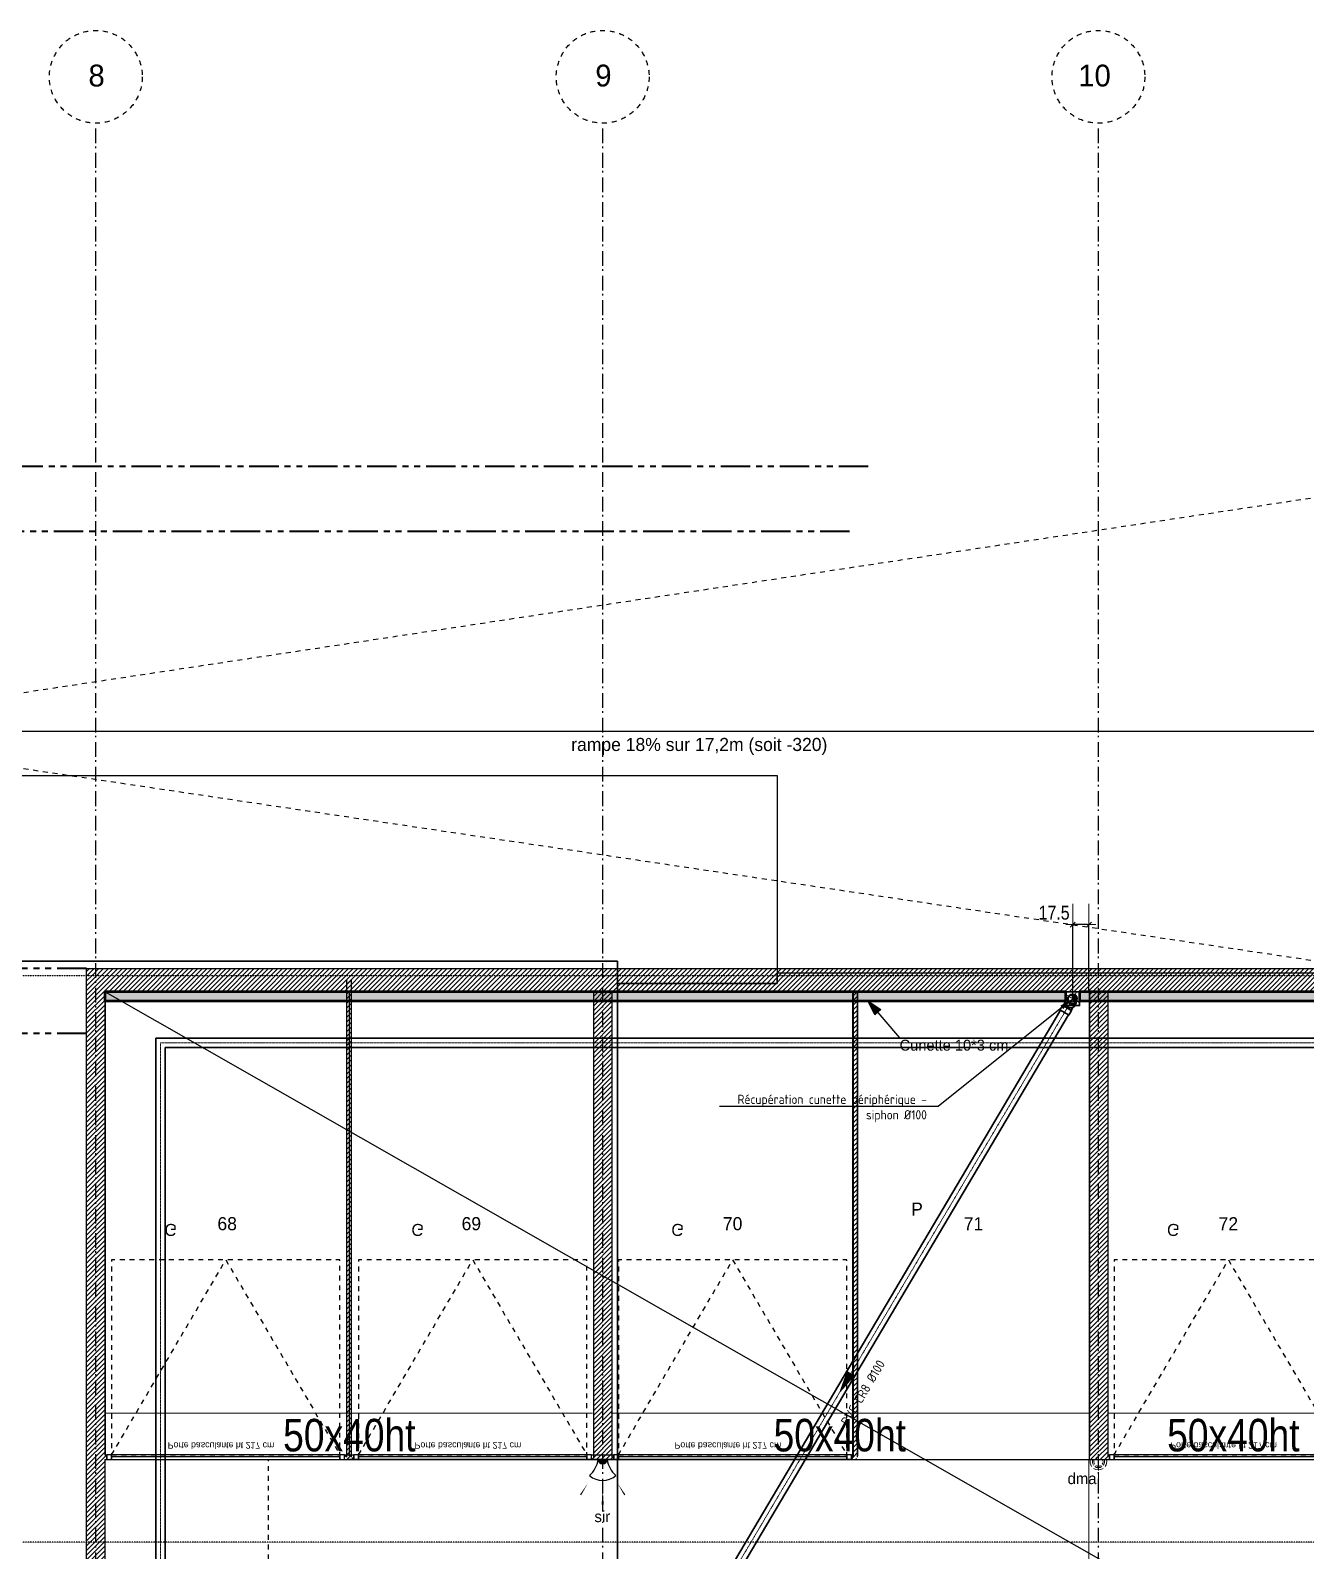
# Model space of a CAD drawing. Header units: centimetres. Extents: x 2097 to 16812, y -3973 to 8191.
# Drawn here: x 7006 to 8380, y 4282 to 5920 of the extents above; entities that cross this region are included whole.
import ezdxf
from ezdxf import colors
from ezdxf.entities.mleader import LeaderData, LeaderLine
from ezdxf.math import Vec2, Vec3

# ---------------------------------------------------------------- set-up
doc = ezdxf.new("R2010")
doc.units = ezdxf.units.CM
for name, pattern in [('ACAD_ISO02W100', [15, 12, -3]), ('AXES', [4, 2.5, -0.5, 0.5, -0.5]), ('CACHE', [0.75, 0.5, -0.25]), ('INTERROMPU2', [9.525, 6.35, -3.175]), ('PHANTOM', [63.5, 31.75, -6.35, 6.35, -6.35, 6.35, -6.35]), ('Style de ligne -1', [0.41664, 0.20828, -0.20836]), ('Style de ligne -6', [1.04164, 0.625, -0.20828, 0.06943, -0.13893]), ('VW-01', [0.41656, 0.20828, -0.20828])]:
    doc.linetypes.add(name, pattern=pattern)
doc.layers.get('0').update_dxf_attribs({"color": 252, "lineweight": 18})
for name, color, linetype, lineweight in [('01_poutres', 252, 'Continuous', 20), ('01_sem', 252, 'INTERROMPU2', 35), ('01_texte_repere', 252, 'Continuous', 20), ('AA_COTES', 253, 'Continuous', 0), ('Fontanel-rsd', 7, 'Continuous', 0)]:
    doc.layers.add(name, color=color, linetype=linetype, lineweight=lineweight)
for name, color, linetype in [('01_texte', 252, 'Continuous'), ('B GÈnÈral_Hatch', 252, 'Continuous'), ('B Général', 252, 'Continuous'), ('C ANNOTATIONS-axes horizontaux', 252, 'VW-01'), ('C ANNOTATIONS-prestations', 252, 'Continuous'), ('C ANNOTATIONS-texte', 252, 'Continuous'), ('C ANNOTATIONS-texte_Hatch', 252, 'Continuous'), ('prlm-BA', 252, 'Continuous'), ('prlm-ELEC-CFO', 201, 'Continuous'), ('prlm-ELEC-SSI', 230, 'Continuous')]:
    doc.layers.add(name, color=color, linetype=linetype)
doc.layers.add('prlm-ZEROPLOT', color=254, linetype='Continuous', plot=False)
doc.styles.add('CEDREP', font='')
doc.styles.add('Eurostile', font='')
doc.styles.add('prlm-elec-cfo', font='comic.ttf', dxfattribs={"height": 12})
doc.styles.add('prlm-elec-ssi', font='comic.ttf', dxfattribs={"height": 12})
doc.styles.get("Standard").update_dxf_attribs({"font": 'isocp.shx', "height": 15})
doc.styles.add('STYLE2', font='ARIALN.TTF')
doc.styles.get('CEDREP').set_extended_font_data('Gill Sans MT Condensed')
doc.styles.get('Eurostile').set_extended_font_data('Eurostile')
doc.dimstyles.new('JB50', dxfattribs={"dimscale": 0.1, "dimtxt": 150, "dimasz": 15, "dimexe": 0.1, "dimexo": 0.1, "dimgap": 0.09, "dimtad": 1, "dimdec": 1, "dimdsep": 46, "dimtxsty": 'STYLE2', "dimblk1": 'BOND_G', "dimblk2": 'BOND_D', "dimsah": 1, "dimcen": 1.5, "dimdle": 0.01, "dimse1": 1, "dimse2": 1, "dimclrd": 256, "dimclre": 256, "dimclrt": 256, "dimazin": 2, "dimtfac": 2.333333, "dimtdec": 1, "dimtix": 1, "dimtmove": 2, "dimatfit": 3, "dimldrblk": 'BOND_G', "dimfxl": 1, "dimtolj": 1, "dimtzin": 0, "dimarcsym": 0})
pattern_1 = [(45, (0, 0), (2.4253472, -2.6458333), [])]

# ---------------------------------------------------------------- blocks, each defined once
blk = doc.blocks.new('Parking Spaces-1')
at = {"layer": 'B Général', "linetype": 'Continuous'}
for p, q in [((0, 0), (0, 500)), ((263, 0), (263, 500)), ((263, 0), (263, 500)), ((526, 0), (526, 500)), ((0, 0), (263, 0)), ((263, 0), (526, 0))]:
    blk.add_line(p, q, dxfattribs=at)
at = {"layer": 'B Général', "extrusion": (0, 0, -1), "char_height": 14.12, "attachment_point": 5, "text_direction": (1, 0, 0), "line_spacing_factor": 0.894142, "style": 'Eurostile'}
for s, insert in [('68', (131.5, 250)), ('69', (394.5, 250))]:
    blk.add_mtext(s, dxfattribs=dict(at, insert=insert))
blk = doc.blocks.new('Parking Spaces-2')
at = {"layer": 'B Général', "linetype": 'Continuous'}
for p, q in [((0, 0), (0, 500)), ((250, 0), (250, 500)), ((0, 0), (250, 0))]:
    blk.add_line(p, q, dxfattribs=at)
at = {"layer": 'B Général', "extrusion": (0, 0, -1), "insert": (125, 250), "char_height": 14.12, "attachment_point": 5, "text_direction": (1, 0, 0), "line_spacing_factor": 0.894142, "style": 'Eurostile'}
blk.add_mtext('71', dxfattribs=at)
blk = doc.blocks.new('Porte basculante ht200cm')
at = {"layer": 'B Général', "linetype": 'Style de ligne -1', "ltscale": 25.4}
for p, q in [((-123, -2.5), (0, -212.5)), ((0, -212.5), (123, -2.5))]:
    blk.add_line(p, q, dxfattribs=at)
at = {"layer": 'B Général', "linetype": 'Continuous', "flags": 128}
for points in [[(-128, 2.5), (128, 2.5), (128, -2.5), (-128, -2.5)], [(-123, 2.5), (123, 2.5), (123, -0.5), (-123, -0.5)]]:
    blk.add_lwpolyline(points, close=True, dxfattribs=at)
at = {"layer": 'B Général', "flags": 128}
for points in [[(-128, 2.5), (-123, 2.5), (-123, -2.5), (-128, -2.5)], [(123, 2.5), (128, 2.5), (128, -2.5), (123, -2.5)]]:
    blk.add_lwpolyline(points, close=True, dxfattribs=at)
at = {"layer": 'B Général', "linetype": 'Style de ligne -1', "ltscale": 25.4, "flags": 128}
blk.add_lwpolyline([(-123, -2.5), (123, -2.5), (123, -212.5), (-123, -212.5)], close=True, dxfattribs=at)
at = {"layer": 'B Général', "insert": (-66, -238.4), "char_height": 12.9, "attachment_point": 1, "line_spacing_factor": 0.894142, "style": 'Eurostile'}
blk.add_mtext('G', dxfattribs=at)
at = {"layer": 'C ANNOTATIONS-prestations', "insert": (-62.6, -9), "char_height": 7.059, "attachment_point": 1, "line_spacing_factor": 0.894142, "style": 'Eurostile'}
blk.add_mtext('Porte basculante ht 217 cm', dxfattribs=at)
blk = doc.blocks.new('Parking Spaces-13')
at = {"layer": 'B Général', "linetype": 'Continuous'}
for p, q in [((0, 0), (0, 500)), ((260, 0), (260, 500)), ((0, 0), (260, 0))]:
    blk.add_line(p, q, dxfattribs=at)
at = {"layer": 'B Général', "extrusion": (0, 0, -1), "insert": (130, 250), "char_height": 14.12, "attachment_point": 5, "text_direction": (1, 0, 0), "line_spacing_factor": 0.894142, "style": 'Eurostile'}
blk.add_mtext('72', dxfattribs=at)
blk = doc.blocks.new('Parking Spaces-14')
at = {"layer": 'B Général', "linetype": 'Continuous'}
for p, q in [((0, 0), (0, 500)), ((260, 0), (260, 500)), ((0, 0), (260, 0))]:
    blk.add_line(p, q, dxfattribs=at)
at = {"layer": 'B Général', "extrusion": (0, 0, -1), "insert": (130, 250), "char_height": 14.12, "attachment_point": 5, "text_direction": (1, 0, 0), "line_spacing_factor": 0.894142, "style": 'Eurostile'}
blk.add_mtext('70', dxfattribs=at)
blk = doc.blocks.new('Groupe-125-1')
at = {"layer": 'C ANNOTATIONS-texte_Hatch', "linetype": 'Continuous'}
blk.add_hatch(color=250, dxfattribs=at).paths.add_polyline_path([(7915.8, 4859.6), (7908.6, 4874.4), (7922.2, 4865.2)])
at = {"layer": 'C ANNOTATIONS-texte', "flags": 128}
blk.add_lwpolyline([(7908.6, 4874.4), (7942.4, 4834.8), (8071.1, 4834.8)], dxfattribs=at)
blk.add_lwpolyline([(7915.8, 4859.6), (7908.6, 4874.4), (7922.2, 4865.2)], close=True, dxfattribs=at)
at = {"layer": 'C ANNOTATIONS-texte', "insert": (7942.4, 4832.7), "char_height": 11.765, "attachment_point": 1, "line_spacing_factor": 0.894142, "style": 'Eurostile'}
blk.add_mtext('Cunette 10*3 cm', dxfattribs=at)
blk = doc.blocks.new('A$C711F189D')
at = {"layer": '01_poutres', "color": 0}
for points in [[(-1598, 716), (-2123, 716)], [(-1063, 716), (-1578, 716)], [(-783, 716), (-1043, 716)], [(585, 666), (-2123, 666)]]:
    blk.add_lwpolyline(points, dxfattribs=at)
at = {"layer": '01_sem', "color": 0, "linetype": 'PHANTOM'}
for points in [[(-1301, 1736), (-4389.1, 1736)], [(-1321.1, 1666), (-4389.1, 1666)], [(-2143, 1195), (-4394.5, 1195), (-4394.5, 615.9), (-4209.5, 615.9), (-4209.5, -463.1), (-3315.5, -462.9), (-3315.5, -463.1), (-3002.6, -463.1), (-3002.6, -463), (-2143, -463)], [(-2143, 1124.9), (-2377.6, 1124.9)]]:
    blk.add_lwpolyline(points, dxfattribs=at)
at = {"layer": '01_texte', "color": 0}
blk.add_lwpolyline([(-2123, 1170), (-579.7, 289)], dxfattribs=at)
at = {"layer": '01_texte_repere', "color": 0, "char_height": 35, "width": 164.804, "attachment_point": 8, "rotation": 0.0002, "style": 'CEDREP'}
for insert in [(-1859.9, 674.2), (-1331.6, 674.2), (-907.6, 674.2)]:
    blk.add_mtext('50x40ht ', dxfattribs=dict(at, insert=insert))
blk = doc.blocks.new('xi.dma')
at = {"layer": 'prlm-ELEC-CFO', "color": 0, "linetype": 'ACAD_ISO02W100', "lineweight": 5, "flags": 128}
for points in [[(0, 0), (0, 35)], [(-20, 0), (20, 0)]]:
    blk.add_lwpolyline(points, dxfattribs=at)
at = {"layer": 'prlm-ELEC-CFO', "color": 0, "linetype": 'ByBlock', "lineweight": 5}
for radius, start, end in [(9, 145, 191.803), (6.5, 145, 199.0387), (9, 55, 125), (5, 145, 207.3745), (6.5, 55, 125), (5, 55, 125), (5, 332.6255, 35), (6.5, 340.9613, 35), (9, 348.197, 35)]:
    blk.add_arc((0, 2.4), radius, start, end, dxfattribs=at)
blk = doc.blocks.new('xi.sir')
at = {"layer": 'prlm-ELEC-SSI'}
blk.add_hatch(color=0, dxfattribs=at).paths.add_polyline_path([(-4.8, 0), (4.8, 0, 1)])
at = {"layer": 'prlm-ELEC-SSI', "color": 0, "flags": 128}
for points in [[(0, 30, 0, 2.25, 0), (0, 48.8, 0, 0, 0)], [(-15.9, 25.5, 0, 1.5, 0), (-23.8, 38.2, 0, 0, 0)], [(15.9, 25.5, 0, 1.5, 0), (23.8, 38.2, 0, 0, 0)]]:
    blk.add_lwpolyline(points, format="xyseb", dxfattribs=at)
blk.add_lwpolyline([(-4.8, 0), (4.8, 0)], dxfattribs=at)
at = {"layer": 'prlm-ELEC-SSI', "color": 0}
for centre, radius, start, end in [((0, 0), 22.5, 50.6187, 129.3813), ((-33, -4.1), 28.5, 8.2221, 48.8754), ((33, -4.1), 28.5, 131.1246, 171.7779), ((0, 0), 4.81, 0, 180)]:
    blk.add_arc(centre, radius, start, end, dxfattribs=at)
blk = doc.blocks.new('BOND_G')
at = {"layer": 'AA_COTES', "color": 0}
for p, q in [((0, -5), (0, 15)), ((5, 0), (-5, 0)), ((1.8, 1.8), (-1.8, -1.8))]:
    blk.add_line(p, q, dxfattribs=at)
blk = doc.blocks.new('BOND_D')
at = {"layer": 'AA_COTES', "color": 0}
for p, q in [((5, 0), (-5, 0)), ((-1.8, -1.8), (1.8, 1.8)), ((0, 5), (0, -15))]:
    blk.add_line(p, q, dxfattribs=at)
blk = doc.blocks.new('*D254')
at = {"layer": 'Fontanel-rsd', "color": 1, "lineweight": -2, "ltscale": 0.2, "transparency": 16777216}
for p, q in [((8128.8, 4877.1), (8128.8, 4956.8)), ((8144.8, 4956.8), (8130.3, 4956.8)), ((8146.3, 4884.5), (8146.3, 4956.8))]:
    blk.add_line(p, q, dxfattribs=at)
at = {"layer": 'Fontanel-rsd', "color": 1, "lineweight": -2, "ltscale": 0.2, "transparency": 16777216, "xscale": 1.5, "yscale": 1.5, "zscale": 1.5, "rotation": 180}
blk.add_blockref('BOND_D', (8128.8, 4956.8), dxfattribs=at)
at = {"layer": 'Fontanel-rsd', "color": 1, "lineweight": -2, "ltscale": 0.2, "transparency": 16777216, "xscale": 1.5, "yscale": 1.5, "zscale": 1.5}
blk.add_blockref('BOND_G', (8146.3, 4956.8), dxfattribs=at)
at = {"layer": 'Fontanel-rsd', "color": 1, "lineweight": 0, "ltscale": 0.2, "transparency": 16777216, "insert": (8108.8, 4969.5), "char_height": 15, "attachment_point": 5, "style": 'STYLE2'}
blk.add_mtext('\\A1;17.5', dxfattribs=at)
blk = doc.blocks.new('PVC DN100 C 90° Mont')
at = {"linetype": 'Continuous'}
h = blk.add_hatch(color=9, dxfattribs=at)
edge = h.paths.add_edge_path()
edge.add_arc((174, 0), 45, 270, 450)
edge.add_arc((174, 23), 22.5, 90, 270)
edge.add_arc((174, -22), 22.5, -90, 90, ccw=False)
at = {"color": 0, "linetype": 'ByBlock', "lineweight": -2}
for p, q in [((0, 50), (0, 56)), ((0, 56), (57, 56)), ((0, -50), (0, 50)), ((57, 56), (57, 50)), ((57, 50), (94, 50)), ((57, 50), (57, -50)), ((152, 56), (111, 56)), ((174, 50), (152, 50)), ((0, -56), (0, -50)), ((57, -56), (0, -56)), ((57, -50), (94, -50)), ((57, -50), (57, -56)), ((152, -56), (111, -56)), ((174, -50), (152, -50))]:
    blk.add_line(p, q, dxfattribs=at)
at = {"color": 9, "linetype": 'AXES'}
for p, q in [((0, 0), (254, 0)), ((174, 80), (174, -80))]:
    blk.add_line(p, q, dxfattribs=at)
at = {"color": 9, "linetype": 'Continuous'}
for p, q in [((174, 34), (163, 23)), ((163, 23), (174, 23)), ((174, 3), (174, 11)), ((197, 0), (195, 11))]:
    blk.add_line(p, q, dxfattribs=at)
at = {"color": 0, "linetype": 'ByBlock', "lineweight": -2}
blk.add_circle((174, 0), 50, dxfattribs=at)
at = {"color": 9, "linetype": 'Continuous'}
for centre, radius, start, end in [((174, 23), 22.5, 90, 270), ((174, 23), 11.2, 90, 270), ((174, 0), 45, 270, 90), ((174, 0), 42, 0, 90), ((174, 0), 22.5, 0, 90), ((174, -21), 24, 269.8881, 90.1119), ((171, 0), 45.1, 273.9499, 0), ((174, -22), 22.5, 270, 90), ((171, -12), 34.1, 303.2236, 43.6125)]:
    blk.add_arc(centre, radius, start, end, dxfattribs=at)
at = {"color": 0, "linetype": 'ByBlock', "lineweight": -2}
for centre, major_axis, start_param, end_param in [((111, 0), (0, 55.7), 0, 3.141593), ((152, 0), (0, 55.7), 5.826833, 9.88113), ((152, 0), (0, 50), 0, 3.141593)]:
    blk.add_ellipse(centre, major_axis=major_axis, ratio=0.707107, start_param=start_param, end_param=end_param, dxfattribs=at)

msp = doc.modelspace()

# ---------------------------------------------------------------- hatches: boundary and pattern name
at = {"layer": 'B GÈnÈral_Hatch', "linetype": 'Continuous'}
h = msp.add_hatch(dxfattribs=at)
h.set_pattern_fill('50_BETON', color=256, style=0, pattern_type=2)
h.set_pattern_definition(pattern_1)
h.paths.add_polyline_path([(9790.484, 4884.389), (9810.484, 4909.389), (7066.484, 4909.389), (7086.484, 4884.389)])
h = msp.add_hatch(dxfattribs=at)
h.set_pattern_fill('50_BETON', color=256, style=0, pattern_type=2)
h.set_pattern_definition(pattern_1)
h.paths.add_polyline_path([(7086.484, 4884.389), (7066.484, 4909.389), (7066.484, 3959.389), (7086.484, 3939.389)])
h = msp.add_hatch(dxfattribs=at)
h.set_pattern_fill('50_BETON', color=256, style=0, pattern_type=2)
h.set_pattern_definition(pattern_1)
h.paths.add_polyline_path([(7346.888, 4382.889), (7351.888, 4382.889), (7351.888, 4896.889), (7346.888, 4896.889)])
h = msp.add_hatch(dxfattribs=at)
h.set_pattern_fill('50_BETON', color=256, style=0, pattern_type=2)
h.set_pattern_definition(pattern_1)
h.paths.add_polyline_path([(7632.484, 4885.389), (7612.484, 4885.389), (7612.484, 4382.889), (7632.484, 4382.889)])
h = msp.add_hatch(dxfattribs=at)
h.set_pattern_fill('50_BETON', color=256, style=0, pattern_type=2)
h.set_pattern_definition(pattern_1)
h.paths.add_polyline_path([(7891.984, 4382.889), (7896.984, 4382.889), (7896.984, 4884.389), (7891.984, 4884.389)])
h = msp.add_hatch(dxfattribs=at)
h.set_pattern_fill('50_BETON', color=256, style=0, pattern_type=2)
h.set_pattern_definition(pattern_1)
h.paths.add_polyline_path([(8146.484, 4380.389), (8166.484, 4385.389), (8166.484, 4884.389), (8146.484, 4884.389)])
h = msp.add_hatch(dxfattribs=at)
h.set_pattern_fill('50_BETON', color=256, style=0, pattern_type=2)
h.set_pattern_definition(pattern_1)
h.paths.add_polyline_path([(7086.484, 4385.389), (7086.484, 4380.389), (7088.484, 4380.389), (7088.484, 4385.389)])
h = msp.add_hatch(dxfattribs=at)
h.set_pattern_fill('50_BETON', color=256, style=0, pattern_type=2)
h.set_pattern_definition(pattern_1)
h.paths.add_polyline_path([(7344.484, 4385.389), (7344.484, 4380.389), (7354.484, 4380.389), (7354.484, 4385.389)])
h = msp.add_hatch(dxfattribs=at)
h.set_pattern_fill('50_BETON', color=256, style=0, pattern_type=2)
h.set_pattern_definition(pattern_1)
h.paths.add_polyline_path([(7610.484, 4385.389), (7610.484, 4380.389), (7634.484, 4380.389), (7634.484, 4385.389)])
h = msp.add_hatch(dxfattribs=at)
h.set_pattern_fill('50_BETON', color=256, style=0, pattern_type=2)
h.set_pattern_definition(pattern_1)
h.paths.add_polyline_path([(7896.984, 4380.389), (7891.984, 4385.389), (7890.484, 4385.389), (7890.484, 4380.389)])
h = msp.add_hatch(dxfattribs=at)
h.set_pattern_fill('50_BETON', color=256, style=0, pattern_type=2)
h.set_pattern_definition(pattern_1)
h.paths.add_polyline_path([(8168.484, 4385.389), (8166.484, 4385.389), (8146.484, 4380.389), (8168.484, 4380.389)])
at = {"layer": 'Fontanel-rsd', "lineweight": 0}
h = msp.add_hatch(color=101, dxfattribs=at)
h.dxf.hatch_style = 1
h.paths.add_polyline_path([(9665.284, 4884.489), (9665.284, 4874.489), (9790.285, 4874.489), (9790.285, 4884.489)])
edge = h.paths.add_edge_path()
edge.add_line((7086.284, 4874.489), (9790.284, 4874.489))
h = msp.add_hatch(color=101, dxfattribs=at)
h.dxf.hatch_style = 1
h.paths.add_polyline_path([(7086.284, 4884.489), (7086.284, 4874.489), (8121.284, 4874.489), (8121.284, 4884.489)])
h = msp.add_hatch(color=101, dxfattribs=at)
h.dxf.hatch_style = 1
h.paths.add_polyline_path([(8136.284, 4884.489), (8136.284, 4874.489), (9650.284, 4874.489), (9650.284, 4884.489)])

# ---------------------------------------------------------------- linework, layer by layer
at = {"layer": 'B Général', "linetype": 'Style de ligne -6', "ltscale": 25.4}
for p, q in [((7076.484, 3285.389), (7076.484, 5820.389)), ((7622.484, 3285.389), (7622.484, 5820.389)), ((8156.484, 3285.389), (8156.484, 5820.389))]:
    msp.add_line(p, q, dxfattribs=at)
at = {"layer": 'B Général', "linetype": 'Continuous'}
for p, q in [((6786.676, 5165.181), (8420.374, 5165.181)), ((7066.484, 4909.389), (9810.484, 4909.389)), ((7066.484, 3959.389), (7066.484, 4909.389)), ((7086.484, 4884.389), (7891.984, 4884.389)), ((7086.484, 4385.389), (7086.484, 4884.389)), ((7346.888, 4382.889), (7346.888, 4896.889)), ((7351.888, 4382.889), (7351.888, 4896.889)), ((7612.484, 4885.389), (7612.484, 4382.889)), ((7632.484, 4885.389), (7632.484, 4382.889)), ((7891.984, 4382.889), (7891.984, 4884.389)), ((7896.984, 4884.389), (8146.484, 4884.389)), ((7896.984, 4382.889), (7896.984, 4884.389)), ((8146.484, 4884.389), (8146.484, 4380.389)), ((8166.484, 4884.389), (8426.485, 4884.389)), ((8166.484, 4884.389), (8166.484, 4385.389)), ((7086.484, 4385.389), (7088.484, 4385.389)), ((7086.484, 4380.389), (7088.484, 4380.389)), ((7086.484, 3939.389), (7086.484, 4380.389)), ((7088.484, 4380.389), (7088.484, 4385.389)), ((7344.484, 4385.389), (7354.484, 4385.389)), ((7344.484, 4380.389), (7344.484, 4385.389)), ((7344.484, 4380.389), (7354.484, 4380.389)), ((7891.984, 4380.389), (7348.984, 4380.389)), ((7354.484, 4380.389), (7354.484, 4385.389)), ((7610.484, 4385.389), (7634.484, 4385.389)), ((7610.484, 4380.389), (7610.484, 4385.389)), ((7610.484, 4380.389), (7634.484, 4380.389)), ((7634.484, 4380.389), (7634.484, 4385.389)), ((7890.484, 4385.389), (7891.984, 4385.389)), ((7890.484, 4380.389), (7890.484, 4385.389)), ((7890.484, 4380.389), (7896.984, 4380.389)), ((7896.984, 4380.389), (8146.484, 4380.389)), ((8146.484, 4380.389), (8168.484, 4380.389)), ((8166.484, 4385.389), (8168.484, 4385.389)), ((8168.484, 4380.389), (8168.484, 4385.389))]:
    msp.add_line(p, q, dxfattribs=at)
at = {"layer": 'B Général', "linetype": 'Continuous', "lineweight": 18}
for p, q in [((7066.484, 4909.389), (9810.484, 4909.389)), ((7066.484, 3959.389), (7066.484, 4909.389)), ((7086.484, 4884.389), (7891.984, 4884.389)), ((7086.484, 4385.389), (7086.484, 4884.389)), ((7346.888, 4382.889), (7346.888, 4896.889)), ((7351.888, 4382.889), (7351.888, 4896.889)), ((7612.484, 4885.389), (7612.484, 4382.889)), ((7632.484, 4885.389), (7632.484, 4382.889)), ((7891.984, 4382.889), (7891.984, 4884.389)), ((7896.984, 4884.389), (8146.484, 4884.389)), ((7896.984, 4382.889), (7896.984, 4884.389)), ((8146.484, 4884.389), (8146.484, 4380.389)), ((8166.484, 4884.389), (8426.485, 4884.389)), ((8166.484, 4884.389), (8166.484, 4385.389)), ((7086.484, 4385.389), (7088.484, 4385.389)), ((7086.484, 4380.389), (7088.484, 4380.389)), ((7086.484, 3939.389), (7086.484, 4380.389)), ((7344.484, 4385.389), (7354.484, 4385.389)), ((7344.484, 4380.389), (7354.484, 4380.389)), ((7610.484, 4385.389), (7634.484, 4385.389)), ((7610.484, 4380.389), (7634.484, 4380.389)), ((7890.484, 4385.389), (7891.984, 4385.389)), ((7890.484, 4380.389), (7896.984, 4380.389)), ((8146.484, 4380.389), (8168.484, 4380.389)), ((8166.484, 4385.389), (8168.484, 4385.389))]:
    msp.add_line(p, q, dxfattribs=at)
at = {"layer": 'B Général', "linetype": 'VW-01', "ltscale": 25.4}
for p, q in [((7086.484, 4874.389), (9790.484, 4874.389)), ((7262.499, 3828.389), (7262.499, 4379.389))]:
    msp.add_line(p, q, dxfattribs=at)
at = {"layer": 'B Général', "linetype": 'VW-01', "ltscale": 25.4, "flags": 128}
msp.add_lwpolyline([(6726.485, 5165.468), (8446.485, 4909.389), (8446.485, 5425.389)], close=True, dxfattribs=at)
at = {"layer": 'B Général', "linetype": 'VW-01', "ltscale": 25.4}
for centre in [(7076.484, 5870.389), (7622.484, 5870.389), (8156.484, 5870.389)]:
    msp.add_circle(centre, 50, dxfattribs=at)
at = {"layer": 'C ANNOTATIONS-axes horizontaux'}
for p, q in [((12370.813, 4901.389), (2960.813, 4901.389)), ((12370.813, 4291.389), (2960.813, 4291.389))]:
    msp.add_line(p, q, dxfattribs=at)
at = {"layer": 'Fontanel-rsd', "color": 94, "lineweight": 50}
for points in [[(7086.284, 4884.489), (7086.284, 4874.489), (8121.284, 4874.489), (8121.284, 4884.489)], [(8136.284, 4884.489), (8136.284, 4874.489), (9650.284, 4874.489), (9650.284, 4884.489)]]:
    msp.add_lwpolyline(points, close=True, dxfattribs=at)
at = {"layer": 'Fontanel-rsd', "color": 1, "lineweight": 30}
msp.add_lwpolyline([(8121.284, 4869.489), (8136.284, 4869.489), (8136.284, 4884.489), (8121.284, 4884.489)], close=True, dxfattribs=at)
at = {"layer": 'Fontanel-rsd', "color": 1, "lineweight": 30, "elevation": 0}
msp.add_lwpolyline([(8115.668, 4864.51), (7663.454, 4100.266)], dxfattribs=at)
at = {"layer": 'Fontanel-rsd', "color": 140, "lineweight": 30}
for points in [[(7141.284, 3884.489), (7141.284, 4834.489)], [(7141.284, 4834.489), (9098.006, 4834.489)], [(7151.284, 3884.489), (7151.284, 4824.489)], [(7151.284, 4824.489), (9098.006, 4824.489)]]:
    msp.add_lwpolyline(points, dxfattribs=at)
at = {"layer": 'Fontanel-rsd', "color": 9, "linetype": 'AXES', "lineweight": 15, "ltscale": 0.3}
for points in [[(7146.284, 3884.489), (7146.284, 4829.489)], [(7146.284, 4829.489), (9096.251, 4829.489)]]:
    msp.add_lwpolyline(points, dxfattribs=at)
at = {"layer": 'Fontanel-rsd', "color": 1, "lineweight": 30, "elevation": 0}
msp.add_lwpolyline([(7889.966, 4473.255, 10, 0, 0), (7876.765, 4450.944, 0, 0, 0)], format="xyseb", dxfattribs=at)
at = {"layer": 'prlm-ZEROPLOT'}
for points in [[(5521.96, 5117.41), (7810.484, 5117.41), (7810.484, 4893.389), (7638.484, 4893.389), (7638.484, 4917.389), (5521.96, 4917.389)], [(6215.888, 4917.389), (7638.484, 4917.389), (7638.484, 3517.389), (6215.888, 3517.389)], [(8418.485, 3251.427), (7626.484, 3251.389), (7626.484, 3317.639), (7638.484, 3317.639), (7638.484, 4893.389), (7810.484, 4893.389), (7810.484, 4904.889), (8418.485, 4904.889)]]:
    msp.add_lwpolyline(points, close=True, dxfattribs=at)

# ---------------------------------------------------------------- block references
at = {"layer": 'B Général', "xscale": -1}
for name, p, rotation in [('Parking Spaces-1', (7086.484, 4884.389), 180), ('Parking Spaces-14', (7632.484, 4884.389), 180), ('Parking Spaces-2', (7896.984, 4884.389), 180), ('Parking Spaces-13', (8166.484, 4884.389), 180), ('Porte basculante ht200cm', (7216.484, 4382.889), 180), ('Porte basculante ht200cm', (7482.484, 4382.889), 180), ('Porte basculante ht200cm', (7762.484, 4382.889), 180), ('Porte basculante ht200cm', (8296.484, 4382.889), 180.0000000041686)]:
    msp.add_blockref(name, p, dxfattribs=dict(at, rotation=rotation))
at = {"layer": 'C ANNOTATIONS-texte'}
msp.add_blockref('Groupe-125-1', (0, 0), dxfattribs=at)
at = {"layer": 'Fontanel-rsd', "color": 1, "lineweight": 30, "xscale": -0.1, "yscale": 0.09999999999999999, "zscale": 0.09999999999999999, "rotation": 239.386574935325}
msp.add_blockref('PVC DN100 C 90° Mont', (8119.93, 4861.988), dxfattribs=at)
at = {"layer": 'prlm-BA'}
msp.add_blockref('A$C711F189D', (9209.484, 3714.389), dxfattribs=at)
at = {"layer": 'prlm-ELEC-CFO', "rotation": 180}
msp.add_blockref('xi.dma', (8156.484, 4380.502), dxfattribs=at)
at = {"layer": 'prlm-ELEC-SSI', "lineweight": 20, "rotation": 180}
msp.add_blockref('xi.sir', (7622.484, 4380.389), dxfattribs=at)

# ---------------------------------------------------------------- texts
at = {"layer": 'B Général', "attachment_point": 1, "line_spacing_factor": 0.894142, "style": 'Eurostile'}
for s, insert, char_height in [('8', (7068.566, 5883.512), 23.53), ('9', (7614.566, 5883.512), 23.53), ('10', (8134.832, 5883.512), 23.53), ('P', (7954.77, 4657.263), 14.118)]:
    msp.add_mtext(s, dxfattribs=dict(at, insert=insert, char_height=char_height))
at = {"layer": 'C ANNOTATIONS-texte', "insert": (7588.577, 5157.956), "char_height": 14.118, "width": 402.25322, "attachment_point": 1, "line_spacing_factor": 0.894142, "style": 'Eurostile'}
msp.add_mtext('rampe 18% sur 17,2m (soit -320)', dxfattribs=at)
at = {"layer": 'Fontanel-rsd', "color": 1, "lineweight": 15, "insert": (7887.149, 4415.983, 0), "char_height": 10, "attachment_point": 7, "rotation": 59.412191}
msp.add_mtext_dynamic_manual_height_columns('PVC CR8 Ø100', width=1678.1423, gutter_width=12.5, heights=[0], dxfattribs=at)

# ---------------------------------------------------------------- dimensions: what is measured, and where the dimension line sits
at = {"layer": 'Fontanel-rsd', "color": 1, "lineweight": 0, "ltscale": 0.2}
dim = msp.add_linear_dim(base=(8128.807, 4956.756), p1=(8146.284, 4884.489), p2=(8128.807, 4877.066, 0), dimstyle='JB50', override={"dimse1": 0, "dimse2": 0, "dimclrd": 1, "dimclre": 1, "dimclrt": 1}, dxfattribs=at)
dim.commit()
dim.dimension.update_dxf_attribs({"geometry": '*D254', "text_midpoint": (8108.818, 4969.491), "dimtype": 160})

# ---------------------------------------------------------------- leaders
at = {"layer": 'Fontanel-rsd', "color": 1}
ml = msp.add_multileader_mtext('Standard', dxfattribs=at)
ml.set_content('Récupération cunette périphérique - siphon Ø100', color=1)
ml.set_leader_properties()
ml.build(insert=Vec2(0, 0))
ml.multileader.update_dxf_attribs({"has_text_frame": 1, "text_right_attachment_type": 6, "dogleg_length": 10, "arrow_head_size": 15})
ctx = ml.context
ctx.base_point, ctx.char_height, ctx.arrow_head_size, ctx.plane_origin = Vec3(7755.724, 4766.943), 10, 15, Vec3(8128.807, 4876.989)
ctx.right_attachment, ctx.text_align_type = 6, 2
notes = []
notes.append((ctx, [(0, (1, 1, 0), (7983.724, 4760.706), (-1, 0), 10, [(0, [(8128.807, 4876.989)], 0, [])])]))
ctx.mtext.insert, ctx.mtext.width, ctx.mtext.alignment, ctx.mtext.flow_direction = Vec3(7971.724, 4773.473), 221.19253, 3, 5
for ctx, leaders in notes:
    for number, flags, end, landing, length, lines in leaders:
        leader = LeaderData()
        leader.index, (leader.has_last_leader_line, leader.has_dogleg_vector, leader.attachment_direction) = number, flags
        leader.last_leader_point, leader.dogleg_vector, leader.dogleg_length = Vec3(end), Vec3(landing), length
        for number, points, colour, breaks in lines:
            line = LeaderLine()
            line.index, line.vertices, line.color, line.breaks = number, Vec3.list(points), colors.encode_raw_color(colour), breaks
            leader.lines.append(line)
        ctx.leaders.append(leader)

# ---------------------------------------------------------------- next in the draw order: texts
at = {"layer": 'prlm-ELEC-CFO', "lineweight": 20, "insert": (8138.885, 4365.816), "char_height": 12, "attachment_point": 2, "line_spacing_factor": 0.8, "style": 'prlm-elec-cfo', "bg_fill": 3, "box_fill_scale": 0.95, "bg_fill_color": 256, "bg_fill_transparency": 0}
msp.add_mtext('dma', dxfattribs=at)
at = {"layer": 'prlm-ELEC-SSI', "lineweight": 20, "insert": (7622.067, 4324.852), "char_height": 12, "attachment_point": 2, "line_spacing_factor": 0.8, "style": 'prlm-elec-ssi', "bg_fill": 3, "box_fill_scale": 0.95, "bg_fill_color": 256, "bg_fill_transparency": 0}
msp.add_mtext('sir', dxfattribs=at)

# ---------------------------------------------------------------- next in the draw order: linework, layer by layer
at = {"layer": 'Fontanel-rsd', "color": 9, "linetype": 'AXES', "lineweight": 15, "ltscale": 0.3, "elevation": 0}
msp.add_lwpolyline([(8119.971, 4861.964), (7669.264, 4100.266)], dxfattribs=at)
at = {"layer": 'Fontanel-rsd', "color": 1, "lineweight": 30, "elevation": 0}
msp.add_lwpolyline([(8124.274, 4859.417), (7675.073, 4100.266)], dxfattribs=at)
at = {"layer": 'Fontanel-rsd', "color": 3, "linetype": 'CACHE', "lineweight": 18}
msp.add_lwpolyline([(7086.284, 3939.489), (7086.284, 4380.489), (8446.284, 4380.489), (9040.445, 4380.489), (9042.284, 3779.426), (9042.284, 3779.426), (9042.284, 3779.426), (9042.284, 3779.426), (9042.284, 3779.426), (7352.284, 3779.474), (7352.284, 3829.489), (7076.284, 3829.489), (7076.284, 3939.489)], close=True, dxfattribs=at)
msp.add_lwpolyline([(8146.284, 3779.426), (8146.284, 4380.489)], dxfattribs=at)

doc.saveas('drawing.dxf')
